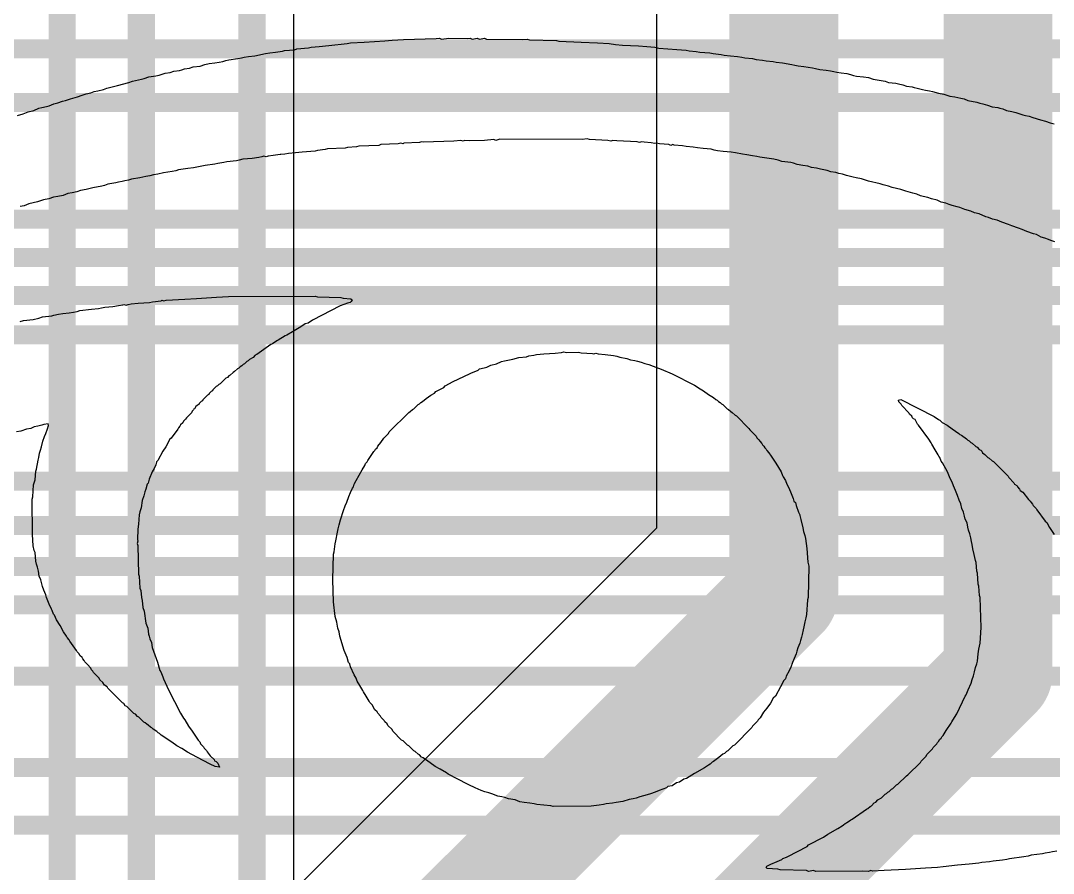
# Model space of a CAD drawing. Header units: inches. Extents: x 0 to 211, y 0 to 201.
# Drawn here: x 0.8613 to 1.2408, y 2.3783 to 2.6917 of the extents above; entities that cross this region are included whole.
import ezdxf

# ---------------------------------------------------------------- set-up
doc = ezdxf.new("R2010")
doc.units = ezdxf.units.IN
doc.header["$MEASUREMENT"] = 0
for name, color, linetype in [('Bottom Layer', 5, 'Continuous'), ('Layer 2', 76, 'Continuous'), ('Top Layer', 1, 'Continuous'), ('Top Overlay', 2, 'Continuous')]:
    doc.layers.add(name, color=color, linetype=linetype)

msp = doc.modelspace()

# ---------------------------------------------------------------- linework, layer by layer
at = {"layer": 'Bottom Layer'}
msp.add_line((0.96166, 2.36955), (0.96166, 2.93416), dxfattribs=at)
for points in [[(0.94637, 2.354, 0.01, 0.01, 0), (0.94637, 2.93416, 0.01, 0.01, 0)], [(0.8766, 0.6854, 0.01, 0.01, 0), (0.8766, 2.89202, 0.01, 0.01, 0)], [(0.90565, 0.58067, 0.01, 0.01, 0), (0.90565, 2.8715, 0.01, 0.01, 0)]]:
    msp.add_lwpolyline(points, format="xyseb", dxfattribs=at)
at = {"layer": 'Layer 2'}
for p, q in [((1.09499, 3.05502), (1.09499, 2.50521)), ((1.09499, 2.50521), (0.9605, 2.37072))]:
    msp.add_line(p, q, dxfattribs=at)
for points in [[(1.14173, 2.48074, 0.04, 0.04, 0), (1.14173, 3.03473, 0.04, 0.04, 0)], [(1.22047, 2.45177, 0.04, 0.04, 0), (1.22047, 3.03473, 0.04, 0.04, 0)], [(0.77167, 2.11068, 0.04, 0.04, 0), (1.14173, 2.48074, 0.04, 0.04, 0)], [(0.84481, 2.07611, 0.04, 0.04, 0), (1.22047, 2.45177, 0.04, 0.04, 0)]]:
    msp.add_lwpolyline(points, format="xyseb", dxfattribs=at)
for points in [[(1.13173, 2.48074, 0.02, 0.02, 1), (1.15173, 2.48074, 0.02, 0.02, 1)], [(1.13173, 2.48074, 0.02, 0.02, 1), (1.15173, 2.48074, 0.02, 0.02, 1)], [(1.21047, 2.45177, 0.02, 0.02, 1), (1.23047, 2.45177, 0.02, 0.02, 1)], [(1.21047, 2.45177, 0.02, 0.02, 1), (1.23047, 2.45177, 0.02, 0.02, 1)]]:
    msp.add_lwpolyline(points, format="xyseb", close=True, dxfattribs=at)
at = {"layer": 'Top Layer'}
for points in [[(0.47649, 2.68135, 0.007, 0.007, 0), (1.70357, 2.68135, 0.007, 0.007, 0)], [(0.51059, 2.66162, 0.007, 0.007, 0), (1.70104, 2.66162, 0.007, 0.007, 0)], [(0.25031, 2.61875, 0.007, 0.007, 0), (1.67708, 2.61875, 0.007, 0.007, 0)], [(0.25031, 2.60463, 0.007, 0.007, 0), (1.66894, 2.60463, 0.007, 0.007, 0)], [(0.23664, 2.59063, 0.007, 0.007, 0), (1.63839, 2.59063, 0.007, 0.007, 0)], [(0.25031, 2.57619, 0.007, 0.007, 0), (1.63056, 2.57619, 0.007, 0.007, 0)], [(0.22162, 2.52238, 0.007, 0.007, 0), (1.66209, 2.52238, 0.007, 0.007, 0)], [(0.24403, 2.50611, 0.007, 0.007, 0), (1.60043, 2.50611, 0.007, 0.007, 0)], [(0.26622, 2.49103, 0.007, 0.007, 0), (1.52866, 2.49103, 0.007, 0.007, 0)], [(0.37076, 2.47703, 0.007, 0.007, 0), (1.5151, 2.47703, 0.007, 0.007, 0)], [(0.75844, 2.45078, 0.007, 0.007, 0), (1.51379, 2.45078, 0.007, 0.007, 0)], [(0.75844, 2.41715, 0.007, 0.007, 0), (1.51986, 2.41715, 0.007, 0.007, 0)], [(0.78553, 2.396, 0.007, 0.007, 0), (1.489, 2.396, 0.007, 0.007, 0)]]:
    msp.add_lwpolyline(points, format="xyseb", dxfattribs=at)
at = {"layer": 'Top Overlay'}
for p, q in [((0.97457, 2.68257), (0.98126, 2.68322)), ((0.98126, 2.68322), (0.98257, 2.68349)), ((0.98257, 2.68349), (0.98756, 2.68375)), ((0.98756, 2.68375), (0.99517, 2.68427)), ((0.99517, 2.68427), (0.99779, 2.68453)), ((0.99779, 2.68453), (1.00199, 2.6848)), ((1.00199, 2.6848), (1.01405, 2.68506)), ((1.01405, 2.68506), (1.01524, 2.68519)), ((1.01524, 2.68519), (1.01602, 2.68493)), ((1.01602, 2.68493), (1.01865, 2.68519)), ((1.01865, 2.68519), (1.0256, 2.68506)), ((1.0256, 2.68506), (1.02652, 2.68519)), ((1.02652, 2.68519), (1.0273, 2.68493)), ((1.0273, 2.68493), (1.02914, 2.68519)), ((1.02914, 2.68519), (1.02993, 2.68493)), ((1.02993, 2.68493), (1.03176, 2.68519)), ((1.03176, 2.68519), (1.03255, 2.68493)), ((1.03255, 2.68493), (1.0458, 2.6848)), ((1.0458, 2.6848), (1.0475, 2.68493)), ((1.0475, 2.68493), (1.04829, 2.68467)), ((1.04829, 2.68467), (1.05826, 2.6844)), ((1.05826, 2.6844), (1.05905, 2.68414)), ((1.05905, 2.68414), (1.06731, 2.68375)), ((1.06731, 2.68375), (1.07334, 2.68349)), ((1.07334, 2.68349), (1.07754, 2.68322)), ((1.07754, 2.68322), (1.0799, 2.68296)), ((1.0799, 2.68296), (1.08253, 2.6827)), ((0.94742, 2.67876), (0.95135, 2.67955)), ((0.95135, 2.67955), (0.95293, 2.67981)), ((0.95293, 2.67981), (0.95503, 2.68007)), ((0.95503, 2.68007), (0.95752, 2.68047)), ((0.95752, 2.68047), (0.95831, 2.68073)), ((0.95831, 2.68073), (0.96198, 2.68099)), ((0.96198, 2.68099), (0.96277, 2.68126)), ((0.96277, 2.68126), (0.96709, 2.68165)), ((0.96709, 2.68165), (0.96814, 2.68191)), ((0.96814, 2.68191), (0.97103, 2.68217)), ((0.97103, 2.68217), (0.97457, 2.68257)), ((1.08253, 2.6827), (1.0883, 2.68244)), ((1.0883, 2.68244), (1.09145, 2.68217)), ((1.09145, 2.68217), (1.09433, 2.68191)), ((1.09433, 2.68191), (1.09578, 2.68152)), ((1.09578, 2.68152), (1.10247, 2.68112)), ((1.10247, 2.68112), (1.10588, 2.68086)), ((1.10588, 2.68086), (1.10692, 2.6806)), ((1.10692, 2.6806), (1.10955, 2.68034)), ((1.10955, 2.68034), (1.11086, 2.68007)), ((1.11086, 2.68007), (1.11453, 2.67981)), ((1.11453, 2.67981), (1.11584, 2.67955)), ((1.11584, 2.67955), (1.11873, 2.67929)), ((1.11873, 2.67929), (1.11978, 2.67903)), ((1.11978, 2.67903), (1.12214, 2.67876)), ((0.92735, 2.67496), (0.92905, 2.67561)), ((0.92905, 2.67561), (0.93063, 2.67588)), ((0.93063, 2.67588), (0.93273, 2.67614)), ((0.93273, 2.67614), (0.9343, 2.6764)), ((0.9343, 2.6764), (0.93561, 2.67666)), ((0.93561, 2.67666), (0.93679, 2.67706)), ((0.93679, 2.67706), (0.93784, 2.67732)), ((0.93784, 2.67732), (0.94112, 2.67771)), ((0.94112, 2.67771), (0.94243, 2.67798)), ((0.94243, 2.67798), (0.94348, 2.67824)), ((0.94348, 2.67824), (0.94506, 2.6785)), ((0.94506, 2.6785), (0.94742, 2.67876)), ((1.12214, 2.67876), (1.12476, 2.6785)), ((1.12476, 2.6785), (1.12634, 2.67824)), ((1.12634, 2.67824), (1.12739, 2.67798)), ((1.12739, 2.67798), (1.13027, 2.67771)), ((1.13027, 2.67771), (1.13159, 2.67745)), ((1.13159, 2.67745), (1.13395, 2.67719)), ((1.13395, 2.67719), (1.13526, 2.67693)), ((1.13526, 2.67693), (1.13788, 2.67666)), ((1.13788, 2.67666), (1.13893, 2.6764)), ((1.13893, 2.6764), (1.14129, 2.67614)), ((1.14129, 2.67614), (1.1447, 2.67561)), ((1.1447, 2.67561), (1.14575, 2.67535)), ((1.14575, 2.67535), (1.14706, 2.67509)), ((0.90846, 2.67102), (0.91095, 2.67142)), ((0.91095, 2.67142), (0.91226, 2.67168)), ((0.91226, 2.67168), (0.91449, 2.67234)), ((0.91449, 2.67234), (0.91633, 2.6726)), ((0.91633, 2.6726), (0.91764, 2.67312)), ((0.91764, 2.67312), (0.91974, 2.67338)), ((0.91974, 2.67338), (0.92053, 2.67365)), ((0.92053, 2.67365), (0.92158, 2.67391)), ((0.92158, 2.67391), (0.92341, 2.67417)), ((0.92341, 2.67417), (0.92473, 2.6747)), ((0.92473, 2.6747), (0.92735, 2.67496)), ((1.14706, 2.67509), (1.14916, 2.67483)), ((1.14916, 2.67483), (1.15231, 2.6743)), ((1.15231, 2.6743), (1.15336, 2.67404)), ((1.15336, 2.67404), (1.15493, 2.67378)), ((1.15493, 2.67378), (1.1573, 2.67352)), ((1.1573, 2.67352), (1.15887, 2.67325)), ((1.15887, 2.67325), (1.16018, 2.67299)), ((1.16018, 2.67299), (1.16123, 2.67273)), ((1.16123, 2.67273), (1.1628, 2.67247)), ((1.1628, 2.67247), (1.1649, 2.6722)), ((1.1649, 2.6722), (1.16622, 2.67194)), ((1.16622, 2.67194), (1.1674, 2.67155)), ((1.1674, 2.67155), (1.16844, 2.67129)), ((0.89403, 2.66709), (0.89692, 2.66788)), ((0.89692, 2.66788), (0.90111, 2.66893)), ((0.90111, 2.66893), (0.90243, 2.66945)), ((0.90243, 2.66945), (0.90348, 2.66971)), ((0.90348, 2.66971), (0.90571, 2.67011)), ((0.90571, 2.67011), (0.90676, 2.67037)), ((0.90676, 2.67037), (0.90846, 2.67102)), ((1.16844, 2.67129), (1.17107, 2.67102)), ((1.17107, 2.67102), (1.1729, 2.67076)), ((1.1729, 2.67076), (1.17461, 2.67011)), ((1.17461, 2.67011), (1.17894, 2.66945)), ((1.17894, 2.66945), (1.18025, 2.66893)), ((1.18025, 2.66893), (1.18287, 2.66866)), ((1.18287, 2.66866), (1.18392, 2.6684)), ((1.18392, 2.6684), (1.1855, 2.66814)), ((1.1855, 2.66814), (1.18681, 2.66761)), ((1.18681, 2.66761), (1.18891, 2.66735)), ((0.88223, 2.66368), (0.88393, 2.66433)), ((0.88393, 2.66433), (0.88537, 2.66473)), ((0.88537, 2.66473), (0.88708, 2.66512)), ((0.88708, 2.66512), (0.88839, 2.66565)), ((0.88839, 2.66565), (0.8897, 2.66591)), ((0.8897, 2.66591), (0.8918, 2.66643)), ((0.8918, 2.66643), (0.89298, 2.66683)), ((0.89298, 2.66683), (0.89403, 2.66709)), ((1.18891, 2.66735), (1.18969, 2.66709)), ((1.18969, 2.66709), (1.19074, 2.66683)), ((1.19074, 2.66683), (1.19271, 2.66643)), ((1.19271, 2.66643), (1.19376, 2.66617)), ((1.19376, 2.66617), (1.19534, 2.66591)), ((1.19534, 2.66591), (1.19638, 2.66565)), ((1.19638, 2.66565), (1.19861, 2.66499)), ((1.19861, 2.66499), (1.20058, 2.6646)), ((1.20058, 2.6646), (1.20163, 2.66433)), ((1.20163, 2.66433), (1.20281, 2.66394)), ((1.20281, 2.66394), (1.20465, 2.66368)), ((0.86911, 2.65974), (0.87081, 2.66014)), ((0.87081, 2.66014), (0.87186, 2.6604)), ((0.87186, 2.6604), (0.87357, 2.66105)), ((0.87357, 2.66105), (0.87501, 2.66145)), ((0.87501, 2.66145), (0.87672, 2.6621)), ((0.87672, 2.6621), (0.87777, 2.66237)), ((0.87777, 2.66237), (0.8796, 2.66289)), ((0.8796, 2.66289), (0.88223, 2.66368)), ((1.20465, 2.66368), (1.20675, 2.66315)), ((1.20675, 2.66315), (1.20806, 2.66289)), ((1.20806, 2.66289), (1.20937, 2.66237)), ((1.20937, 2.66237), (1.21265, 2.66171)), ((1.21265, 2.66171), (1.21383, 2.66132)), ((1.21383, 2.66132), (1.21488, 2.66105)), ((1.21488, 2.66105), (1.21659, 2.66066)), ((1.21659, 2.66066), (1.21829, 2.66001)), ((1.21829, 2.66001), (1.22039, 2.65974)), ((0.86019, 2.65686), (0.86229, 2.65738)), ((0.86229, 2.65738), (0.86412, 2.65817)), ((0.86412, 2.65817), (0.86622, 2.65869)), ((0.86622, 2.65869), (0.86806, 2.65948)), ((0.86806, 2.65948), (0.86911, 2.65974)), ((1.22039, 2.65974), (1.22118, 2.65948)), ((1.22118, 2.65948), (1.22223, 2.65922)), ((1.22223, 2.65922), (1.22354, 2.65869)), ((1.22354, 2.65869), (1.22551, 2.6583)), ((1.22551, 2.6583), (1.22695, 2.65791)), ((1.22695, 2.65791), (1.22957, 2.65712)), ((1.22957, 2.65712), (1.23062, 2.65686)), ((1.23062, 2.65686), (1.23193, 2.65659)), ((1.23193, 2.65659), (1.23324, 2.65607)), ((1.23324, 2.65607), (1.23613, 2.65528)), ((1.23613, 2.65528), (1.23797, 2.65476)), ((1.23797, 2.65476), (1.23967, 2.6541)), ((1.23967, 2.6541), (1.24111, 2.65371)), ((0.98139, 2.64505), (0.98061, 2.64479)), ((0.9848, 2.64531), (0.98139, 2.64505)), ((0.98559, 2.64558), (0.9848, 2.64531)), ((0.99294, 2.64584), (0.98559, 2.64558)), ((0.99372, 2.6461), (0.99294, 2.64584)), ((1.00002, 2.64636), (0.99372, 2.6461)), ((1.00107, 2.64663), (1.00002, 2.64636)), ((1.00186, 2.64636), (1.00107, 2.64663)), ((1.00212, 2.64663), (1.00186, 2.64636)), ((1.00789, 2.64689), (1.00212, 2.64663)), ((1.00868, 2.64715), (1.00789, 2.64689)), ((1.00933, 2.64702), (1.00868, 2.64715)), ((1.02048, 2.64741), (1.00933, 2.64702)), ((1.02311, 2.64768), (1.02048, 2.64741)), ((1.02389, 2.64741), (1.02311, 2.64768)), ((1.02442, 2.64768), (1.02389, 2.64741)), ((1.02638, 2.64754), (1.02442, 2.64768)), ((1.03176, 2.64768), (1.02638, 2.64754)), ((1.03517, 2.64794), (1.03176, 2.64768)), ((1.03596, 2.64768), (1.03517, 2.64794)), ((1.0374, 2.64807), (1.03596, 2.64768)), ((1.0677, 2.64794), (1.0374, 2.64807)), ((1.06954, 2.6482), (1.0677, 2.64794)), ((1.07033, 2.64794), (1.06954, 2.6482)), ((1.07715, 2.64768), (1.07033, 2.64794)), ((1.0782, 2.64741), (1.07715, 2.64768)), ((1.07899, 2.64768), (1.0782, 2.64741)), ((1.08043, 2.64754), (1.07899, 2.64768)), ((1.0879, 2.64715), (1.08043, 2.64754)), ((1.08869, 2.64689), (1.0879, 2.64715)), ((1.08948, 2.64715), (1.08869, 2.64689)), ((1.0904, 2.64702), (1.08948, 2.64715)), ((1.09302, 2.64676), (1.0904, 2.64702)), ((1.09433, 2.64649), (1.09302, 2.64676)), ((1.09499, 2.64663), (1.09433, 2.64649)), ((1.09604, 2.64636), (1.09499, 2.64663)), ((1.09945, 2.6461), (1.09604, 2.64636)), ((1.10024, 2.64584), (1.09945, 2.6461)), ((1.10102, 2.6461), (1.10024, 2.64584)), ((1.10142, 2.64597), (1.10102, 2.6461)), ((1.10456, 2.64571), (1.10142, 2.64597)), ((1.10588, 2.64545), (1.10456, 2.64571)), ((1.1085, 2.64518), (1.10588, 2.64545)), ((1.11007, 2.64492), (1.1085, 2.64518)), ((1.11217, 2.64466), (1.11007, 2.64492)), ((0.94886, 2.64138), (0.94637, 2.64099)), ((0.94991, 2.64164), (0.94886, 2.64138)), ((0.9507, 2.6419), (0.94991, 2.64164)), ((0.95149, 2.64164), (0.9507, 2.6419)), ((0.95227, 2.6419), (0.95149, 2.64164)), ((0.95411, 2.64217), (0.95227, 2.6419)), ((0.95673, 2.64243), (0.95411, 2.64217)), ((0.95699, 2.64243), (0.95673, 2.64243)), ((0.95844, 2.64256), (0.95699, 2.64243)), ((0.95975, 2.64282), (0.95844, 2.64256)), ((0.96237, 2.64308), (0.95975, 2.64282)), ((0.96473, 2.64335), (0.96237, 2.64308)), ((0.96959, 2.64374), (0.96473, 2.64335)), ((0.97037, 2.644), (0.96959, 2.64374)), ((0.97326, 2.64426), (0.97037, 2.644)), ((0.97405, 2.64453), (0.97326, 2.64426)), ((0.98061, 2.64479), (0.97405, 2.64453)), ((1.11506, 2.6444), (1.11217, 2.64466)), ((1.11611, 2.64413), (1.11506, 2.6444)), ((1.11742, 2.64387), (1.11611, 2.64413)), ((1.11952, 2.64361), (1.11742, 2.64387)), ((1.1224, 2.64335), (1.11952, 2.64361)), ((1.12398, 2.64308), (1.1224, 2.64335)), ((1.1266, 2.64256), (1.12398, 2.64308)), ((1.12817, 2.6423), (1.1266, 2.64256)), ((1.13027, 2.64203), (1.12817, 2.6423)), ((1.13185, 2.64177), (1.13027, 2.64203)), ((1.1329, 2.64151), (1.13185, 2.64177)), ((1.13814, 2.64072), (1.1329, 2.64151)), ((0.92276, 2.63731), (0.91935, 2.63679)), ((0.92486, 2.63757), (0.92276, 2.63731)), ((0.92919, 2.63849), (0.92486, 2.63757)), ((0.93273, 2.63889), (0.92919, 2.63849)), ((0.93378, 2.63915), (0.93273, 2.63889)), ((0.93601, 2.63954), (0.93378, 2.63915)), ((0.93706, 2.6398), (0.93601, 2.63954)), ((0.9406, 2.6402), (0.93706, 2.6398)), ((0.94165, 2.64046), (0.9406, 2.6402)), ((0.94296, 2.64072), (0.94165, 2.64046)), ((0.94637, 2.64099), (0.94296, 2.64072)), ((1.13972, 2.64046), (1.13814, 2.64072)), ((1.14103, 2.63994), (1.13972, 2.64046)), ((1.14431, 2.63954), (1.14103, 2.63994)), ((1.14536, 2.63928), (1.14431, 2.63954)), ((1.14667, 2.63876), (1.14536, 2.63928)), ((1.14877, 2.63849), (1.14667, 2.63876)), ((1.15061, 2.63823), (1.14877, 2.63849)), ((1.15192, 2.63771), (1.15061, 2.63823)), ((1.15375, 2.63744), (1.15192, 2.63771)), ((1.1552, 2.63705), (1.15375, 2.63744)), ((0.90518, 2.6339), (0.90203, 2.63338)), ((0.90728, 2.63443), (0.90518, 2.6339)), ((0.90885, 2.63469), (0.90728, 2.63443)), ((0.91017, 2.63495), (0.90885, 2.63469)), ((0.91174, 2.63521), (0.91017, 2.63495)), ((0.91384, 2.63574), (0.91174, 2.63521)), ((0.91699, 2.63626), (0.91384, 2.63574)), ((0.9183, 2.63653), (0.91699, 2.63626)), ((0.91935, 2.63679), (0.9183, 2.63653)), ((1.15769, 2.63666), (1.1552, 2.63705)), ((1.159, 2.63613), (1.15769, 2.63666)), ((1.16084, 2.63587), (1.159, 2.63613)), ((1.16202, 2.63548), (1.16084, 2.63587)), ((1.16333, 2.63521), (1.16202, 2.63548)), ((1.16477, 2.63482), (1.16333, 2.63521)), ((1.16582, 2.63456), (1.16477, 2.63482)), ((1.16726, 2.63416), (1.16582, 2.63456)), ((1.16831, 2.6339), (1.16726, 2.63416)), ((1.17028, 2.63351), (1.16831, 2.6339)), ((1.1729, 2.63272), (1.17028, 2.63351)), ((0.88642, 2.62984), (0.88537, 2.62957)), ((0.88787, 2.63023), (0.88642, 2.62984)), ((0.89115, 2.63088), (0.88787, 2.63023)), ((0.89219, 2.63115), (0.89115, 2.63088)), ((0.89338, 2.63154), (0.89219, 2.63115)), ((0.89626, 2.63207), (0.89338, 2.63154)), ((0.89731, 2.63233), (0.89626, 2.63207)), ((0.89862, 2.63259), (0.89731, 2.63233)), ((0.89967, 2.63285), (0.89862, 2.63259)), ((0.90098, 2.63311), (0.89967, 2.63285)), ((0.90203, 2.63338), (0.90098, 2.63311)), ((1.1771, 2.63167), (1.1729, 2.63272)), ((1.17828, 2.63128), (1.1771, 2.63167)), ((1.18025, 2.63088), (1.17828, 2.63128)), ((1.18156, 2.63036), (1.18025, 2.63088)), ((1.18471, 2.62957), (1.18156, 2.63036)), ((0.87173, 2.62616), (0.86976, 2.62577)), ((0.87344, 2.62682), (0.87173, 2.62616)), ((0.87501, 2.62708), (0.87344, 2.62682)), ((0.87698, 2.62747), (0.87501, 2.62708)), ((0.87868, 2.62813), (0.87698, 2.62747)), ((0.88026, 2.62839), (0.87868, 2.62813)), ((0.88196, 2.62879), (0.88026, 2.62839)), ((0.88328, 2.62931), (0.88196, 2.62879)), ((0.88537, 2.62957), (0.88328, 2.62931)), ((1.18655, 2.62905), (1.18471, 2.62957)), ((1.18917, 2.62826), (1.18655, 2.62905)), ((1.19061, 2.62787), (1.18917, 2.62826)), ((1.19192, 2.62734), (1.19061, 2.62787)), ((1.19297, 2.62708), (1.19192, 2.62734)), ((1.19468, 2.62669), (1.19297, 2.62708)), ((1.19599, 2.62616), (1.19468, 2.62669)), ((1.19809, 2.62564), (1.19599, 2.62616)), ((0.86268, 2.62367), (0.86111, 2.62341)), ((0.86439, 2.62433), (0.86268, 2.62367)), ((0.86753, 2.62511), (0.86439, 2.62433)), ((0.86976, 2.62577), (0.86753, 2.62511)), ((1.19953, 2.62498), (1.19809, 2.62564)), ((1.20124, 2.62459), (1.19953, 2.62498)), ((1.20255, 2.62406), (1.20124, 2.62459)), ((1.2036, 2.6238), (1.20255, 2.62406)), ((1.20544, 2.62328), (1.2036, 2.6238)), ((1.20649, 2.62301), (1.20544, 2.62328)), ((1.20832, 2.62223), (1.20649, 2.62301)), ((1.21042, 2.6217), (1.20832, 2.62223)), ((1.21186, 2.62105), (1.21042, 2.6217)), ((1.21357, 2.62065), (1.21186, 2.62105)), ((1.21593, 2.6196), (1.21357, 2.62065)), ((1.21698, 2.61934), (1.21593, 2.6196)), ((1.21842, 2.61869), (1.21698, 2.61934)), ((1.22013, 2.61829), (1.21842, 2.61869)), ((1.22183, 2.61764), (1.22013, 2.61829)), ((1.22432, 2.61672), (1.22183, 2.61764)), ((1.22551, 2.61632), (1.22432, 2.61672)), ((1.228, 2.61541), (1.22551, 2.61632)), ((1.22931, 2.61488), (1.228, 2.61541)), ((1.23101, 2.61423), (1.22931, 2.61488)), ((1.23351, 2.61331), (1.23101, 2.61423)), ((1.23456, 2.61305), (1.23351, 2.61331)), ((1.23626, 2.61213), (1.23456, 2.61305)), ((1.2377, 2.61173), (1.23626, 2.61213)), ((1.23902, 2.61121), (1.2377, 2.61173)), ((1.23993, 2.61082), (1.23902, 2.61121)), ((1.24138, 2.61042), (1.23993, 2.61082)), ((0.90453, 2.58786), (0.90872, 2.58812)), ((0.90872, 2.58812), (0.90977, 2.58838)), ((0.90977, 2.58838), (0.91292, 2.58865)), ((0.91292, 2.58865), (0.91318, 2.58891)), ((0.91318, 2.58891), (0.91397, 2.58865)), ((0.91397, 2.58865), (0.91476, 2.58891)), ((0.91476, 2.58891), (0.92171, 2.5893)), ((0.92171, 2.5893), (0.92591, 2.58957)), ((0.92591, 2.58957), (0.93325, 2.59009)), ((0.93325, 2.59009), (0.93771, 2.59035)), ((0.93771, 2.59035), (0.96959, 2.59048)), ((0.96959, 2.59048), (0.97037, 2.59022)), ((0.97037, 2.59022), (0.97903, 2.58996)), ((0.97903, 2.58996), (0.97982, 2.5897)), ((0.97982, 2.5897), (0.9827, 2.58943)), ((0.98244, 2.58812), (0.98139, 2.58786)), ((0.98284, 2.58852), (0.98244, 2.58812)), ((0.9827, 2.58943), (0.9831, 2.58904)), ((0.9831, 2.58904), (0.98284, 2.58852)), ((0.87685, 2.58406), (0.87921, 2.58432)), ((0.87921, 2.58432), (0.88078, 2.58458)), ((0.88078, 2.58458), (0.88209, 2.58484)), ((0.88209, 2.58484), (0.88314, 2.58511)), ((0.88314, 2.58511), (0.88734, 2.58563)), ((0.88734, 2.58563), (0.88997, 2.58589)), ((0.88997, 2.58589), (0.89101, 2.58615)), ((0.89101, 2.58615), (0.89233, 2.58642)), ((0.89233, 2.58642), (0.89521, 2.58668)), ((0.89521, 2.58668), (0.89731, 2.58694)), ((0.89731, 2.58694), (0.89888, 2.5872)), ((0.89888, 2.5872), (0.89928, 2.58734)), ((0.89928, 2.58734), (0.90007, 2.58707)), ((0.90007, 2.58707), (0.90085, 2.58734)), ((0.90085, 2.58734), (0.9019, 2.5876)), ((0.9019, 2.5876), (0.90453, 2.58786)), ((0.97877, 2.58681), (0.96854, 2.58156)), ((0.98139, 2.58786), (0.97877, 2.58681)), ((0.86111, 2.58117), (0.86242, 2.58143)), ((0.86242, 2.58143), (0.86596, 2.58183)), ((0.86596, 2.58183), (0.86806, 2.58235)), ((0.86806, 2.58235), (0.86937, 2.58288)), ((0.86937, 2.58288), (0.87278, 2.58314)), ((0.87278, 2.58314), (0.87357, 2.5834)), ((0.87357, 2.5834), (0.87527, 2.58379)), ((0.87527, 2.58379), (0.87685, 2.58406)), ((0.96696, 2.58051), (0.96591, 2.58025)), ((0.96854, 2.58156), (0.96696, 2.58051)), ((0.96119, 2.57737), (0.95909, 2.57605)), ((0.96303, 2.57842), (0.96119, 2.57737)), ((0.96434, 2.5792), (0.96303, 2.57842)), ((0.96591, 2.58025), (0.96434, 2.5792)), ((0.95385, 2.57291), (0.95332, 2.57264)), ((0.95542, 2.57396), (0.95385, 2.57291)), ((0.95594, 2.57422), (0.95542, 2.57396)), ((0.95857, 2.57579), (0.95594, 2.57422)), ((0.95909, 2.57605), (0.95857, 2.57579)), ((0.94807, 2.56897), (0.94755, 2.56871)), ((0.95332, 2.57264), (0.94807, 2.56897)), ((1.04986, 2.56871), (1.05091, 2.56897)), ((1.05091, 2.56897), (1.05354, 2.56923)), ((1.05354, 2.56923), (1.05774, 2.5695)), ((1.05774, 2.5695), (1.0601, 2.56976)), ((1.0601, 2.56976), (1.06088, 2.57002)), ((1.06088, 2.57002), (1.06193, 2.56976)), ((1.06193, 2.56976), (1.06626, 2.56989)), ((1.06626, 2.56989), (1.06731, 2.56963)), ((1.06731, 2.56963), (1.07151, 2.56936)), ((1.07151, 2.56936), (1.0719, 2.56923)), ((1.0719, 2.56923), (1.07269, 2.5695)), ((1.07269, 2.5695), (1.07348, 2.56923)), ((1.07348, 2.56923), (1.0761, 2.56897)), ((1.0761, 2.56897), (1.07912, 2.56858)), ((0.94309, 2.5653), (0.94257, 2.56477)), ((0.94361, 2.56556), (0.94309, 2.5653)), ((0.9444, 2.56635), (0.94361, 2.56556)), ((0.94493, 2.56661), (0.9444, 2.56635)), ((0.94545, 2.56713), (0.94493, 2.56661)), ((0.94676, 2.56792), (0.94545, 2.56713)), ((0.94755, 2.56871), (0.94676, 2.56792)), ((1.03412, 2.56504), (1.03622, 2.56556)), ((1.03622, 2.56556), (1.03806, 2.56635)), ((1.03806, 2.56635), (1.03911, 2.56661)), ((1.03911, 2.56661), (1.04213, 2.56727)), ((1.04213, 2.56727), (1.04436, 2.56792)), ((1.04436, 2.56792), (1.04724, 2.56818)), ((1.04724, 2.56818), (1.04803, 2.56845)), ((1.04803, 2.56845), (1.04986, 2.56871)), ((1.07912, 2.56858), (1.08043, 2.56832)), ((1.08043, 2.56832), (1.08148, 2.56805)), ((1.08148, 2.56805), (1.0841, 2.56753)), ((1.0841, 2.56753), (1.08541, 2.567)), ((1.08541, 2.567), (1.08699, 2.56674)), ((1.08699, 2.56674), (1.08804, 2.56648)), ((1.08804, 2.56648), (1.08935, 2.56622)), ((1.08935, 2.56622), (1.09066, 2.56569)), ((1.09066, 2.56569), (1.0921, 2.5653)), ((1.0921, 2.5653), (1.09381, 2.56464)), ((0.93837, 2.56136), (0.93784, 2.5611)), ((0.93942, 2.56241), (0.93837, 2.56136)), ((0.93994, 2.56268), (0.93942, 2.56241)), ((0.94099, 2.56372), (0.93994, 2.56268)), ((0.94152, 2.56399), (0.94099, 2.56372)), ((0.94204, 2.56451), (0.94152, 2.56399)), ((0.94257, 2.56477), (0.94204, 2.56451)), ((1.02022, 2.559), (1.02625, 2.56189)), ((1.02625, 2.56189), (1.02678, 2.56215)), ((1.02678, 2.56215), (1.0294, 2.5632)), ((1.0294, 2.5632), (1.02993, 2.56372)), ((1.02993, 2.56372), (1.03163, 2.56412)), ((1.03163, 2.56412), (1.03268, 2.56438)), ((1.03268, 2.56438), (1.03412, 2.56504)), ((1.09381, 2.56464), (1.09669, 2.56359)), ((1.09669, 2.56359), (1.10076, 2.56189)), ((1.10076, 2.56189), (1.10889, 2.55769)), ((0.93417, 2.55795), (0.93365, 2.55743)), ((0.93469, 2.55822), (0.93417, 2.55795)), ((0.93679, 2.56031), (0.93469, 2.55822)), ((0.93732, 2.56058), (0.93679, 2.56031)), ((0.93784, 2.5611), (0.93732, 2.56058)), ((1.01733, 2.55743), (1.02022, 2.559)), ((1.10889, 2.55769), (1.11099, 2.55638)), ((0.92997, 2.55402), (0.92827, 2.55231)), ((0.9305, 2.55428), (0.92997, 2.55402)), ((0.93063, 2.55467), (0.9305, 2.55428)), ((0.93128, 2.55533), (0.93063, 2.55467)), ((0.93181, 2.55559), (0.93128, 2.55533)), ((0.93194, 2.55599), (0.93181, 2.55559)), ((0.93312, 2.55717), (0.93194, 2.55599)), ((0.93365, 2.55743), (0.93312, 2.55717)), ((1.01038, 2.55284), (1.01209, 2.55402)), ((1.01209, 2.55402), (1.0134, 2.5548)), ((1.0134, 2.5548), (1.01392, 2.55533)), ((1.01392, 2.55533), (1.01681, 2.5569)), ((1.01681, 2.5569), (1.01733, 2.55743)), ((1.11099, 2.55638), (1.1123, 2.55559)), ((1.1123, 2.55559), (1.11414, 2.55428)), ((1.11414, 2.55428), (1.11598, 2.55323)), ((0.9263, 2.55034), (0.92564, 2.54969)), ((0.92682, 2.55061), (0.9263, 2.55034)), ((0.92696, 2.551), (0.92682, 2.55061)), ((0.92761, 2.55166), (0.92696, 2.551)), ((0.92814, 2.55192), (0.92761, 2.55166)), ((0.92827, 2.55231), (0.92814, 2.55192)), ((1.00579, 2.54903), (1.00736, 2.55061)), ((1.00736, 2.55061), (1.00789, 2.55087)), ((1.00789, 2.55087), (1.00841, 2.55139)), ((1.00841, 2.55139), (1.00894, 2.55166)), ((1.00894, 2.55166), (1.01038, 2.55284)), ((1.11598, 2.55323), (1.11676, 2.55244)), ((1.11676, 2.55244), (1.11729, 2.55218)), ((1.11729, 2.55218), (1.11781, 2.55166)), ((1.11781, 2.55166), (1.11834, 2.55139)), ((1.11834, 2.55139), (1.11886, 2.55087)), ((1.11886, 2.55087), (1.11939, 2.55061)), ((1.11939, 2.55061), (1.12096, 2.54903)), ((1.18392, 2.55218), (1.18471, 2.55244)), ((1.18405, 2.55153), (1.18392, 2.55218)), ((1.18484, 2.55074), (1.18405, 2.55153)), ((1.18471, 2.55244), (1.19704, 2.54615)), ((1.1851, 2.55021), (1.18484, 2.55074)), ((1.18773, 2.54759), (1.1851, 2.55021)), ((0.92407, 2.54759), (0.92223, 2.54575)), ((0.92433, 2.54811), (0.92407, 2.54759)), ((0.92486, 2.54864), (0.92433, 2.54811)), ((0.92512, 2.54916), (0.92486, 2.54864)), ((0.92551, 2.5493), (0.92512, 2.54916)), ((0.92564, 2.54969), (0.92551, 2.5493)), ((0.99674, 2.54051), (1.00395, 2.54772)), ((1.00395, 2.54772), (1.00448, 2.54798)), ((1.00448, 2.54798), (1.00527, 2.54877)), ((1.00527, 2.54877), (1.00579, 2.54903)), ((1.12096, 2.54903), (1.12149, 2.54877)), ((1.12149, 2.54877), (1.12227, 2.54798)), ((1.12227, 2.54798), (1.1228, 2.54772)), ((1.1228, 2.54772), (1.12385, 2.54667)), ((1.12385, 2.54667), (1.12437, 2.54641)), ((1.12437, 2.54641), (1.12896, 2.54182)), ((1.18799, 2.54707), (1.18773, 2.54759)), ((1.18878, 2.54628), (1.18799, 2.54707)), ((1.18904, 2.54575), (1.18878, 2.54628)), ((1.19704, 2.54615), (1.19861, 2.5451)), ((0.86635, 2.54234), (0.86504, 2.54182)), ((0.86767, 2.54261), (0.86635, 2.54234)), ((0.86911, 2.543), (0.86767, 2.54261)), ((0.8699, 2.54326), (0.86911, 2.543)), ((0.87147, 2.54352), (0.8699, 2.54326)), ((0.87121, 2.54169), (0.8716, 2.54287)), ((0.8716, 2.54287), (0.87147, 2.54352)), ((0.91987, 2.54261), (0.91935, 2.54208)), ((0.92013, 2.54313), (0.91987, 2.54261)), ((0.92092, 2.54392), (0.92013, 2.54313)), ((0.92118, 2.54444), (0.92092, 2.54392)), ((0.92197, 2.54523), (0.92118, 2.54444)), ((0.92223, 2.54575), (0.92197, 2.54523)), ((1.18943, 2.54536), (1.18904, 2.54575)), ((1.18996, 2.5451), (1.18943, 2.54536)), ((1.19088, 2.54339), (1.18996, 2.5451)), ((1.19127, 2.543), (1.19088, 2.54339)), ((1.19507, 2.53788), (1.19127, 2.543)), ((1.19861, 2.5451), (1.19914, 2.54484)), ((1.19914, 2.54484), (1.19993, 2.54405)), ((1.19993, 2.54405), (1.20176, 2.543)), ((1.20176, 2.543), (1.2036, 2.54169)), ((0.86137, 2.54077), (0.8598, 2.54051)), ((0.86347, 2.54156), (0.86137, 2.54077)), ((0.86504, 2.54182), (0.86347, 2.54156)), ((0.8695, 2.5371), (0.87016, 2.5388)), ((0.87016, 2.5388), (0.87055, 2.53998)), ((0.87055, 2.53998), (0.87121, 2.54169)), ((0.91909, 2.54156), (0.91659, 2.53828)), ((0.91935, 2.54208), (0.91909, 2.54156)), ((0.99477, 2.53828), (0.99648, 2.53998)), ((0.99648, 2.53998), (0.99674, 2.54051)), ((1.12896, 2.54182), (1.12922, 2.54129)), ((1.12922, 2.54129), (1.13159, 2.53893)), ((1.13159, 2.53893), (1.13185, 2.53841)), ((1.2036, 2.54169), (1.20609, 2.53998)), ((1.20609, 2.53998), (1.20649, 2.53959)), ((1.20649, 2.53959), (1.20701, 2.53933)), ((1.20701, 2.53933), (1.20885, 2.53801)), ((0.86858, 2.53382), (0.86898, 2.535)), ((0.86898, 2.535), (0.8695, 2.5371)), ((0.91463, 2.535), (0.91358, 2.53342)), ((0.9162, 2.53788), (0.91463, 2.535)), ((0.91659, 2.53828), (0.9162, 2.53788)), ((0.99228, 2.53474), (0.99254, 2.53526)), ((0.99254, 2.53526), (0.99372, 2.5367)), ((0.99372, 2.5367), (0.99477, 2.53828)), ((1.13185, 2.53841), (1.13263, 2.53762)), ((1.13263, 2.53762), (1.1329, 2.5371)), ((1.1329, 2.5371), (1.13368, 2.53631)), ((1.13368, 2.53631), (1.13395, 2.53578)), ((1.13395, 2.53578), (1.13447, 2.53526)), ((1.13447, 2.53526), (1.13473, 2.53474)), ((1.19586, 2.53657), (1.19507, 2.53788)), ((1.19612, 2.53605), (1.19586, 2.53657)), ((1.19743, 2.53395), (1.19612, 2.53605)), ((1.20885, 2.53801), (1.20937, 2.53749)), ((1.20937, 2.53749), (1.2099, 2.53723)), ((1.2099, 2.53723), (1.21042, 2.5367)), ((1.21042, 2.5367), (1.21094, 2.53644)), ((1.21094, 2.53644), (1.21226, 2.53513)), ((1.21226, 2.53513), (1.21278, 2.53487)), ((1.21278, 2.53487), (1.21357, 2.53408)), ((0.8678, 2.53014), (0.86806, 2.53119)), ((0.86806, 2.53119), (0.86832, 2.53277)), ((0.86832, 2.53277), (0.86858, 2.53382)), ((0.91358, 2.53342), (0.91174, 2.53001)), ((0.98887, 2.53001), (0.9911, 2.53329)), ((0.9911, 2.53329), (0.99149, 2.53369)), ((0.99149, 2.53369), (0.99176, 2.53421)), ((0.99176, 2.53421), (0.99228, 2.53474)), ((1.13473, 2.53474), (1.13526, 2.53421)), ((1.13526, 2.53421), (1.13552, 2.53369)), ((1.13552, 2.53369), (1.13631, 2.5329)), ((1.13631, 2.5329), (1.13709, 2.53159)), ((1.13709, 2.53159), (1.1388, 2.52909)), ((1.19848, 2.53211), (1.19743, 2.53395)), ((1.19875, 2.53159), (1.19848, 2.53211)), ((1.19914, 2.53119), (1.19875, 2.53159)), ((1.19953, 2.52975), (1.19914, 2.53119)), ((1.21357, 2.53408), (1.21409, 2.53382)), ((1.21409, 2.53382), (1.21449, 2.53342)), ((1.21449, 2.53342), (1.21475, 2.5329)), ((1.21475, 2.5329), (1.21567, 2.53224)), ((1.21567, 2.53224), (1.21672, 2.53119)), ((1.21672, 2.53119), (1.21724, 2.53093)), ((0.86714, 2.52686), (0.8678, 2.53014)), ((0.91095, 2.52844), (0.91043, 2.52713)), ((0.91121, 2.52949), (0.91095, 2.52844)), ((0.91174, 2.53001), (0.91121, 2.52949)), ((0.98677, 2.5266), (0.98782, 2.52818)), ((0.98782, 2.52818), (0.98808, 2.52896)), ((0.98808, 2.52896), (0.98861, 2.52949)), ((0.98861, 2.52949), (0.98887, 2.53001)), ((1.1388, 2.52909), (1.14077, 2.52582)), ((1.20006, 2.52923), (1.19953, 2.52975)), ((1.20189, 2.52582), (1.20006, 2.52923)), ((1.21724, 2.53093), (1.21829, 2.52988)), ((1.21829, 2.52988), (1.21882, 2.52962)), ((1.21882, 2.52962), (1.22419, 2.52424)), ((0.86662, 2.52293), (0.86688, 2.52608)), ((0.86688, 2.52608), (0.86714, 2.52686)), ((0.90964, 2.52582), (0.90859, 2.52319)), ((0.91043, 2.52713), (0.90964, 2.52582)), ((0.98467, 2.52267), (0.98677, 2.5266)), ((1.14077, 2.52582), (1.14129, 2.5245)), ((1.14129, 2.5245), (1.14155, 2.52398)), ((1.14155, 2.52398), (1.14234, 2.52267)), ((1.20268, 2.52398), (1.20189, 2.52582)), ((1.20294, 2.52345), (1.20268, 2.52398)), ((1.2036, 2.52201), (1.20294, 2.52345)), ((1.22419, 2.52424), (1.22446, 2.52372)), ((1.22446, 2.52372), (1.22629, 2.52188)), ((0.86583, 2.51663), (0.86609, 2.52109)), ((0.86609, 2.52109), (0.86635, 2.52188)), ((0.86635, 2.52188), (0.86662, 2.52293)), ((0.9078, 2.52136), (0.90728, 2.51952)), ((0.9082, 2.52175), (0.9078, 2.52136)), ((0.90859, 2.52319), (0.9082, 2.52175)), ((0.98257, 2.51821), (0.98323, 2.51991)), ((0.98323, 2.51991), (0.98362, 2.52031)), ((0.98362, 2.52031), (0.98388, 2.52136)), ((0.98388, 2.52136), (0.98467, 2.52267)), ((1.14234, 2.52267), (1.14287, 2.52136)), ((1.14287, 2.52136), (1.14365, 2.52004)), ((1.14365, 2.52004), (1.14444, 2.51795)), ((1.20412, 2.5207), (1.2036, 2.52201)), ((1.20478, 2.51899), (1.20412, 2.5207)), ((1.22629, 2.52188), (1.22655, 2.52136)), ((1.22655, 2.52136), (1.22734, 2.52083)), ((1.22734, 2.52083), (1.2276, 2.52031)), ((1.2276, 2.52031), (1.22839, 2.51952)), ((0.86557, 2.51585), (0.86583, 2.51663)), ((0.8657, 2.50286), (0.86557, 2.51585)), ((0.90662, 2.51703), (0.90597, 2.51532)), ((0.90702, 2.51847), (0.90662, 2.51703)), ((0.90728, 2.51952), (0.90702, 2.51847)), ((0.98113, 2.51467), (0.98192, 2.51676)), ((0.98192, 2.51676), (0.98257, 2.51821)), ((1.14444, 2.51795), (1.14523, 2.51611)), ((1.14523, 2.51611), (1.14549, 2.51506)), ((1.20557, 2.51716), (1.20478, 2.51899)), ((1.20622, 2.51545), (1.20557, 2.51716)), ((1.22839, 2.51952), (1.22865, 2.51899)), ((1.22865, 2.51899), (1.22957, 2.51834)), ((1.22957, 2.51834), (1.23167, 2.51572)), ((0.90557, 2.51257), (0.90518, 2.51112)), ((0.90597, 2.51532), (0.90557, 2.51257)), ((0.97995, 2.51165), (0.98061, 2.51335)), ((0.98061, 2.51335), (0.98113, 2.51467)), ((1.14549, 2.51506), (1.14601, 2.51453)), ((1.14601, 2.51453), (1.14628, 2.51349)), ((1.14628, 2.51349), (1.14719, 2.51099)), ((1.20675, 2.51414), (1.20622, 2.51545)), ((1.20714, 2.51244), (1.20675, 2.51414)), ((1.2078, 2.51099), (1.20714, 2.51244)), ((1.23167, 2.51572), (1.23233, 2.51506)), ((1.23233, 2.51506), (1.23259, 2.51453)), ((1.23259, 2.51453), (1.23311, 2.51401)), ((1.23311, 2.51401), (1.23338, 2.51349)), ((1.23338, 2.51349), (1.23442, 2.51244)), ((1.23442, 2.51244), (1.23469, 2.51191)), ((0.90492, 2.51007), (0.90466, 2.50666)), ((0.90518, 2.51112), (0.90492, 2.51007)), ((0.97838, 2.5064), (0.9789, 2.50824)), ((0.9789, 2.50824), (0.97995, 2.51165)), ((1.14719, 2.51099), (1.14759, 2.51007)), ((1.14759, 2.51007), (1.14759, 2.50981)), ((1.14759, 2.50981), (1.14798, 2.50837)), ((1.14798, 2.50837), (1.14877, 2.50522)), ((1.20819, 2.50955), (1.2078, 2.51099)), ((1.20845, 2.5085), (1.20819, 2.50955)), ((1.20911, 2.50706), (1.20845, 2.5085)), ((1.23469, 2.51191), (1.23784, 2.50771)), ((0.90439, 2.50483), (0.90426, 2.50102)), ((0.90466, 2.50666), (0.90439, 2.50483)), ((0.97772, 2.50365), (0.97798, 2.50496)), ((0.97798, 2.50496), (0.97838, 2.5064)), ((1.14877, 2.50522), (1.14903, 2.50391)), ((1.20937, 2.50548), (1.20911, 2.50706)), ((1.20963, 2.50443), (1.20937, 2.50548)), ((1.21016, 2.50312), (1.20963, 2.50443)), ((1.23784, 2.50771), (1.23836, 2.50719)), ((1.23836, 2.50719), (1.23941, 2.50535)), ((1.23941, 2.50535), (1.24111, 2.50286)), ((0.86596, 2.49866), (0.8657, 2.50286)), ((0.90426, 2.50102), (0.90439, 2.50037)), ((0.97719, 2.5005), (0.97772, 2.50365)), ((1.14903, 2.50391), (1.14942, 2.50247)), ((1.14942, 2.50247), (1.14969, 2.50142)), ((1.14969, 2.50142), (1.15021, 2.49774)), ((1.21042, 2.50155), (1.21016, 2.50312)), ((1.21068, 2.50024), (1.21042, 2.50155)), ((0.86635, 2.49696), (0.86596, 2.49866)), ((0.86662, 2.49617), (0.86635, 2.49696)), ((0.90439, 2.50037), (0.90413, 2.49958)), ((0.90413, 2.49958), (0.90439, 2.49879)), ((0.90439, 2.49879), (0.90466, 2.4883)), ((0.97654, 2.49643), (0.97693, 2.49945)), ((0.97693, 2.49945), (0.97719, 2.5005)), ((1.15021, 2.49774), (1.15061, 2.49263)), ((1.21094, 2.49919), (1.21068, 2.50024)), ((1.21121, 2.49761), (1.21094, 2.49919)), ((1.21173, 2.49551), (1.21121, 2.49761)), ((0.86688, 2.49302), (0.86662, 2.49617)), ((0.86714, 2.49197), (0.86688, 2.49302)), ((0.97601, 2.4862), (0.97628, 2.49565)), ((0.97628, 2.49565), (0.97654, 2.49643)), ((1.21213, 2.49328), (1.21173, 2.49551)), ((1.21239, 2.4925), (1.21213, 2.49328)), ((0.86753, 2.49079), (0.86714, 2.49197)), ((0.86793, 2.48935), (0.86753, 2.49079)), ((0.86819, 2.48751), (0.86793, 2.48935)), ((1.15061, 2.49263), (1.151, 2.49119)), ((1.151, 2.49119), (1.15074, 2.47964)), ((1.21265, 2.48935), (1.21239, 2.4925)), ((1.21291, 2.48856), (1.21265, 2.48935)), ((0.86872, 2.4862), (0.86819, 2.48751)), ((0.86898, 2.48515), (0.86872, 2.4862)), ((0.90466, 2.4883), (0.90492, 2.48751)), ((0.90492, 2.48751), (0.90518, 2.48305)), ((0.97628, 2.47807), (0.97601, 2.4862)), ((1.21317, 2.48463), (1.21291, 2.48856)), ((0.86937, 2.48371), (0.86898, 2.48515)), ((0.8699, 2.4824), (0.86937, 2.48371)), ((0.87055, 2.48069), (0.8699, 2.4824)), ((0.90518, 2.48305), (0.90544, 2.48227)), ((0.90544, 2.48227), (0.90571, 2.47964)), ((1.21344, 2.48384), (1.21317, 2.48463)), ((1.2137, 2.48043), (1.21344, 2.48384)), ((0.87081, 2.47964), (0.87055, 2.48069)), ((0.87186, 2.47728), (0.87081, 2.47964)), ((0.90571, 2.47964), (0.90597, 2.47859)), ((0.90597, 2.47859), (0.90623, 2.47597)), ((0.97693, 2.47269), (0.97628, 2.47807)), ((1.15047, 2.47886), (1.15008, 2.47348)), ((1.15074, 2.47964), (1.15047, 2.47886)), ((1.21396, 2.47964), (1.2137, 2.48043)), ((1.21422, 2.46862), (1.21396, 2.47964)), ((0.87265, 2.47545), (0.87186, 2.47728)), ((0.87291, 2.47492), (0.87265, 2.47545)), ((0.87344, 2.47361), (0.87291, 2.47492)), ((0.90623, 2.47597), (0.90676, 2.47466)), ((0.90676, 2.47466), (0.90728, 2.4702)), ((0.87383, 2.47322), (0.87344, 2.47361)), ((0.87449, 2.47151), (0.87383, 2.47322)), ((0.8758, 2.46941), (0.87449, 2.47151)), ((0.97746, 2.47059), (0.97693, 2.47269)), ((0.97785, 2.46836), (0.97746, 2.47059)), ((1.14942, 2.47072), (1.14916, 2.46889)), ((1.14982, 2.47217), (1.14942, 2.47072)), ((1.15008, 2.47348), (1.14982, 2.47217)), ((0.87711, 2.46705), (0.8758, 2.46941)), ((0.87816, 2.46548), (0.87711, 2.46705)), ((0.90728, 2.4702), (0.90807, 2.46836)), ((0.90807, 2.46836), (0.90833, 2.46626)), ((0.97838, 2.46705), (0.97785, 2.46836)), ((0.97864, 2.46548), (0.97838, 2.46705)), ((1.1489, 2.46784), (1.14851, 2.46613)), ((1.14916, 2.46889), (1.1489, 2.46784)), ((1.21396, 2.46285), (1.21422, 2.46862)), ((0.87842, 2.46495), (0.87816, 2.46548)), ((0.87921, 2.46416), (0.87842, 2.46495)), ((0.87947, 2.46364), (0.87921, 2.46416)), ((0.88183, 2.46023), (0.87947, 2.46364)), ((0.90833, 2.46626), (0.90859, 2.46548)), ((0.90859, 2.46548), (0.90885, 2.46443)), ((0.90885, 2.46443), (0.90938, 2.46311)), ((0.90938, 2.46311), (0.90964, 2.46128)), ((0.98021, 2.46023), (0.97864, 2.46548)), ((1.14759, 2.46285), (1.14693, 2.46115)), ((1.14785, 2.4639), (1.14759, 2.46285)), ((1.14824, 2.46508), (1.14785, 2.4639)), ((1.14851, 2.46613), (1.14824, 2.46508)), ((1.21344, 2.46075), (1.21396, 2.46285)), ((0.88209, 2.4597), (0.88183, 2.46023)), ((0.88288, 2.45892), (0.88209, 2.4597)), ((0.88314, 2.45839), (0.88288, 2.45892)), ((0.90964, 2.46128), (0.91069, 2.45865)), ((0.98126, 2.45761), (0.98021, 2.46023)), ((1.14628, 2.45892), (1.14562, 2.45721)), ((1.14654, 2.45997), (1.14628, 2.45892)), ((1.14693, 2.46115), (1.14654, 2.45997)), ((1.21291, 2.45629), (1.21317, 2.45892)), ((1.21317, 2.45892), (1.21344, 2.46075)), ((0.88393, 2.45761), (0.88314, 2.45839)), ((0.88419, 2.45708), (0.88393, 2.45761)), ((0.88472, 2.45656), (0.88419, 2.45708)), ((0.88498, 2.45603), (0.88472, 2.45656)), ((0.8859, 2.45511), (0.88498, 2.45603)), ((0.88708, 2.45367), (0.8859, 2.45511)), ((0.91069, 2.45865), (0.91108, 2.45721)), ((0.91108, 2.45721), (0.91161, 2.4559)), ((0.91161, 2.4559), (0.91253, 2.45288)), ((0.98179, 2.45577), (0.98126, 2.45761)), ((0.98231, 2.45524), (0.98179, 2.45577)), ((0.98257, 2.45419), (0.98231, 2.45524)), ((1.14497, 2.45577), (1.14431, 2.45406)), ((1.14562, 2.45721), (1.14497, 2.45577)), ((1.21213, 2.45393), (1.21265, 2.45524)), ((1.21265, 2.45524), (1.21291, 2.45629)), ((0.88734, 2.45315), (0.88708, 2.45367)), ((0.88787, 2.45262), (0.88734, 2.45315)), ((0.88813, 2.4521), (0.88787, 2.45262)), ((0.89023, 2.45), (0.88813, 2.4521)), ((0.91253, 2.45288), (0.91279, 2.45236)), ((0.91279, 2.45236), (0.91358, 2.45052)), ((0.98388, 2.45131), (0.98257, 2.45419)), ((0.98467, 2.45), (0.98388, 2.45131)), ((1.14378, 2.45275), (1.1426, 2.45078)), ((1.14431, 2.45406), (1.14378, 2.45275)), ((1.21147, 2.45092), (1.21186, 2.45236)), ((1.21186, 2.45236), (1.21213, 2.45393)), ((0.89049, 2.44947), (0.89023, 2.45)), ((0.89154, 2.44842), (0.89049, 2.44947)), ((0.89219, 2.44751), (0.89154, 2.44842)), ((0.89311, 2.44685), (0.89219, 2.44751)), ((0.91358, 2.45052), (0.91384, 2.44974)), ((0.91384, 2.44974), (0.91567, 2.4458)), ((0.98493, 2.44895), (0.98467, 2.45)), ((0.98598, 2.44737), (0.98493, 2.44895)), ((1.14182, 2.44921), (1.14051, 2.44685)), ((1.14234, 2.44974), (1.14182, 2.44921)), ((1.1426, 2.45078), (1.14234, 2.44974)), ((1.2095, 2.4458), (1.21055, 2.44816)), ((1.21055, 2.44816), (1.21094, 2.4496)), ((1.21094, 2.4496), (1.21147, 2.45092)), ((0.89338, 2.44632), (0.89311, 2.44685)), ((0.89875, 2.44095), (0.89338, 2.44632)), ((0.91567, 2.4458), (0.92013, 2.43714)), ((0.98703, 2.44554), (0.98598, 2.44737)), ((0.9873, 2.44501), (0.98703, 2.44554)), ((0.98834, 2.44344), (0.9873, 2.44501)), ((1.14051, 2.44685), (1.13867, 2.44344)), ((1.20845, 2.44344), (1.20871, 2.44396)), ((1.20871, 2.44396), (1.2095, 2.4458)), ((0.89928, 2.44068), (0.89875, 2.44095)), ((0.8998, 2.4399), (0.89928, 2.44068)), ((0.90033, 2.43963), (0.8998, 2.4399)), ((0.98939, 2.4416), (0.98834, 2.44344)), ((0.98966, 2.44108), (0.98939, 2.4416)), ((0.99044, 2.44029), (0.98966, 2.44108)), ((0.99149, 2.43845), (0.99044, 2.44029)), ((1.13683, 2.44082), (1.13552, 2.43898)), ((1.13788, 2.44265), (1.13683, 2.44082)), ((1.13867, 2.44344), (1.13788, 2.44265)), ((1.2053, 2.43688), (1.20845, 2.44344)), ((0.90295, 2.43701), (0.90033, 2.43963)), ((0.90348, 2.43675), (0.90295, 2.43701)), ((0.90426, 2.43596), (0.90348, 2.43675)), ((0.92013, 2.43714), (0.92118, 2.43531)), ((0.99228, 2.43767), (0.99149, 2.43845)), ((0.99254, 2.43714), (0.99228, 2.43767)), ((0.99359, 2.43609), (0.99254, 2.43714)), ((1.13434, 2.43754), (1.13303, 2.43544)), ((1.13552, 2.43898), (1.13434, 2.43754)), ((1.20452, 2.43557), (1.2053, 2.43688)), ((0.90479, 2.4357), (0.90426, 2.43596)), ((0.90662, 2.43386), (0.90479, 2.4357)), ((0.90715, 2.4336), (0.90662, 2.43386)), ((0.90767, 2.43308), (0.90715, 2.4336)), ((0.9082, 2.43281), (0.90767, 2.43308)), ((0.90899, 2.43203), (0.9082, 2.43281)), ((0.92118, 2.43531), (0.92171, 2.43478)), ((0.92171, 2.43478), (0.92302, 2.43242)), ((0.92302, 2.43242), (0.92433, 2.43058)), ((0.99385, 2.43557), (0.99359, 2.43609)), ((0.9949, 2.43452), (0.99385, 2.43557)), ((0.99517, 2.43399), (0.9949, 2.43452)), ((0.99595, 2.43321), (0.99517, 2.43399)), ((0.99621, 2.43268), (0.99595, 2.43321)), ((0.99779, 2.43111), (0.99621, 2.43268)), ((1.13027, 2.43242), (1.13001, 2.4319)), ((1.13211, 2.43426), (1.13027, 2.43242)), ((1.13237, 2.43478), (1.13211, 2.43426)), ((1.13303, 2.43544), (1.13237, 2.43478)), ((1.20137, 2.43085), (1.20321, 2.43347)), ((1.20321, 2.43347), (1.20347, 2.43399)), ((1.20347, 2.43399), (1.20452, 2.43557)), ((0.90951, 2.43176), (0.90899, 2.43203)), ((0.91003, 2.43124), (0.90951, 2.43176)), ((0.91135, 2.43045), (0.91003, 2.43124)), ((0.91187, 2.42993), (0.91135, 2.43045)), ((0.9124, 2.42967), (0.91187, 2.42993)), ((0.91292, 2.42914), (0.9124, 2.42967)), ((0.91686, 2.42652), (0.91292, 2.42914)), ((0.92433, 2.43058), (0.92656, 2.4273)), ((0.99805, 2.43058), (0.99779, 2.43111)), ((1.00133, 2.4273), (0.99805, 2.43058)), ((1.13001, 2.4319), (1.12358, 2.42547)), ((1.1998, 2.42849), (1.20032, 2.42901)), ((1.20032, 2.42901), (1.20137, 2.43085)), ((0.91869, 2.42521), (0.91686, 2.42652)), ((0.92053, 2.42416), (0.91869, 2.42521)), ((0.92656, 2.4273), (0.92722, 2.42665)), ((0.92722, 2.42665), (0.92748, 2.42586)), ((0.92748, 2.42586), (0.92853, 2.42481)), ((0.92853, 2.42481), (0.92879, 2.42429)), ((1.00186, 2.42704), (1.00133, 2.4273)), ((1.00343, 2.42547), (1.00186, 2.42704)), ((1.00395, 2.42521), (1.00343, 2.42547)), ((1.00579, 2.42337), (1.00395, 2.42521)), ((1.12306, 2.42521), (1.12122, 2.42337)), ((1.12358, 2.42547), (1.12306, 2.42521)), ((1.19665, 2.42455), (1.19796, 2.42586)), ((1.19796, 2.42586), (1.19822, 2.42639)), ((1.19822, 2.42639), (1.19875, 2.42691)), ((1.19875, 2.42691), (1.19901, 2.42744)), ((1.19901, 2.42744), (1.19953, 2.42796)), ((1.19953, 2.42796), (1.1998, 2.42849)), ((0.92263, 2.42284), (0.92053, 2.42416)), ((0.92604, 2.42101), (0.92263, 2.42284)), ((0.93102, 2.41838), (0.92604, 2.42101)), ((0.92879, 2.42429), (0.92958, 2.4235)), ((0.92958, 2.4235), (0.92984, 2.42298)), ((0.92984, 2.42298), (0.93102, 2.42153)), ((0.93102, 2.42153), (0.93246, 2.42009)), ((1.00632, 2.42311), (1.00579, 2.42337)), ((1.00736, 2.42206), (1.00632, 2.42311)), ((1.00789, 2.4218), (1.00736, 2.42206)), ((1.00868, 2.42101), (1.00789, 2.4218)), ((1.0092, 2.42075), (1.00868, 2.42101)), ((1.11939, 2.42206), (1.11794, 2.42088)), ((1.11991, 2.42232), (1.11939, 2.42206)), ((1.1207, 2.42311), (1.11991, 2.42232)), ((1.12122, 2.42337), (1.1207, 2.42311)), ((1.19219, 2.41957), (1.19402, 2.4214)), ((1.19402, 2.4214), (1.19429, 2.42193)), ((1.19429, 2.42193), (1.19638, 2.42403)), ((1.19638, 2.42403), (1.19665, 2.42455)), ((0.93286, 2.4176), (0.93102, 2.41838)), ((0.93246, 2.42009), (0.9326, 2.4197)), ((0.9326, 2.4197), (0.93312, 2.41943)), ((0.93443, 2.41734), (0.93286, 2.4176)), ((0.93312, 2.41943), (0.93378, 2.41878)), ((0.93378, 2.41878), (0.93443, 2.41734)), ((1.01182, 2.41891), (1.0092, 2.42075)), ((1.01366, 2.4176), (1.01182, 2.41891)), ((1.0155, 2.41655), (1.01366, 2.4176)), ((1.11414, 2.41812), (1.11257, 2.41707)), ((1.11466, 2.41838), (1.11414, 2.41812)), ((1.11545, 2.41917), (1.11466, 2.41838)), ((1.11598, 2.41943), (1.11545, 2.41917)), ((1.11637, 2.41983), (1.11598, 2.41943)), ((1.11794, 2.42088), (1.11637, 2.41983)), ((1.18733, 2.41445), (1.19192, 2.41904)), ((1.19192, 2.41904), (1.19219, 2.41957)), ((1.01786, 2.41524), (1.0155, 2.41655)), ((1.01838, 2.41471), (1.01786, 2.41524)), ((1.02547, 2.41104), (1.01838, 2.41471)), ((1.10889, 2.41497), (1.10601, 2.41314)), ((1.11257, 2.41707), (1.10889, 2.41497)), ((1.18366, 2.41104), (1.18681, 2.41419)), ((1.18681, 2.41419), (1.18733, 2.41445)), ((1.02599, 2.41078), (1.02547, 2.41104)), ((1.02835, 2.40973), (1.02599, 2.41078)), ((1.03058, 2.40881), (1.02835, 2.40973)), ((1.09866, 2.40973), (1.09735, 2.4092)), ((1.09919, 2.41025), (1.09866, 2.40973)), ((1.10076, 2.41051), (1.09919, 2.41025)), ((1.10233, 2.41156), (1.10076, 2.41051)), ((1.10338, 2.41183), (1.10233, 2.41156)), ((1.10496, 2.41288), (1.10338, 2.41183)), ((1.10601, 2.41314), (1.10496, 2.41288)), ((1.18182, 2.40947), (1.18314, 2.41078)), ((1.18314, 2.41078), (1.18366, 2.41104)), ((1.03189, 2.40828), (1.03058, 2.40881)), ((1.03334, 2.40789), (1.03189, 2.40828)), ((1.03452, 2.4075), (1.03334, 2.40789)), ((1.03662, 2.40671), (1.03452, 2.4075)), ((1.03819, 2.40645), (1.03662, 2.40671)), ((1.03924, 2.40619), (1.03819, 2.40645)), ((1.04055, 2.40566), (1.03924, 2.40619)), ((1.08751, 2.40592), (1.08646, 2.40566)), ((1.08882, 2.40645), (1.08751, 2.40592)), ((1.09158, 2.4071), (1.08882, 2.40645)), ((1.09276, 2.4075), (1.09158, 2.4071)), ((1.09446, 2.40815), (1.09276, 2.4075)), ((1.09591, 2.40881), (1.09446, 2.40815)), ((1.09735, 2.4092), (1.09591, 2.40881)), ((1.17632, 2.40527), (1.17763, 2.40605)), ((1.17763, 2.40605), (1.17894, 2.40737)), ((1.17894, 2.40737), (1.17946, 2.40763)), ((1.17946, 2.40763), (1.17999, 2.40815)), ((1.17999, 2.40815), (1.18051, 2.40842)), ((1.18051, 2.40842), (1.1813, 2.4092)), ((1.1813, 2.4092), (1.18182, 2.40947)), ((1.04304, 2.40527), (1.04055, 2.40566)), ((1.04475, 2.40461), (1.04304, 2.40527)), ((1.04632, 2.40435), (1.04475, 2.40461)), ((1.04842, 2.40409), (1.04632, 2.40435)), ((1.05, 2.40382), (1.04842, 2.40409)), ((1.05105, 2.40356), (1.05, 2.40382)), ((1.05616, 2.40317), (1.05105, 2.40356)), ((1.05695, 2.40291), (1.05616, 2.40317)), ((1.07098, 2.40304), (1.05695, 2.40291)), ((1.07387, 2.4033), (1.07098, 2.40304)), ((1.07544, 2.40356), (1.07387, 2.4033)), ((1.07649, 2.40382), (1.07544, 2.40356)), ((1.07885, 2.40409), (1.07649, 2.40382)), ((1.08017, 2.40435), (1.07885, 2.40409)), ((1.08266, 2.40474), (1.08017, 2.40435)), ((1.08489, 2.4054), (1.08266, 2.40474)), ((1.08646, 2.40566), (1.08489, 2.4054)), ((1.17212, 2.40186), (1.17264, 2.40212)), ((1.17264, 2.40212), (1.17343, 2.40291)), ((1.17343, 2.40291), (1.17395, 2.40317)), ((1.17395, 2.40317), (1.175, 2.40422)), ((1.175, 2.40422), (1.17553, 2.40448)), ((1.17553, 2.40448), (1.17632, 2.40527)), ((1.16635, 2.39792), (1.16687, 2.39818)), ((1.16687, 2.39818), (1.17212, 2.40186)), ((1.15795, 2.39268), (1.16162, 2.39477)), ((1.16162, 2.39477), (1.1632, 2.39582)), ((1.1632, 2.39582), (1.16372, 2.39609)), ((1.16372, 2.39609), (1.16425, 2.39661)), ((1.16425, 2.39661), (1.16477, 2.39687)), ((1.16477, 2.39687), (1.16635, 2.39792)), ((1.15087, 2.38874), (1.15638, 2.39163)), ((1.15638, 2.39163), (1.15795, 2.39268)), ((1.14326, 2.38454), (1.15034, 2.38822)), ((1.15034, 2.38822), (1.15087, 2.38874)), ((1.13932, 2.38271), (1.14103, 2.38336)), ((1.14103, 2.38336), (1.14142, 2.38376)), ((1.14142, 2.38376), (1.14274, 2.38428)), ((1.14274, 2.38428), (1.14326, 2.38454)), ((1.22209, 2.3831), (1.21868, 2.38284)), ((1.22367, 2.38336), (1.22209, 2.3831)), ((1.22472, 2.38362), (1.22367, 2.38336)), ((1.22996, 2.38441), (1.22472, 2.38362)), ((1.23154, 2.38467), (1.22996, 2.38441)), ((1.23259, 2.38494), (1.23154, 2.38467)), ((1.23679, 2.38546), (1.23259, 2.38494)), ((1.23784, 2.38572), (1.23679, 2.38546)), ((1.23941, 2.38599), (1.23784, 2.38572)), ((1.24046, 2.38625), (1.23941, 2.38599)), ((1.24203, 2.38651), (1.24046, 2.38625)), ((1.13526, 2.38048), (1.13552, 2.381)), ((1.13565, 2.38008), (1.13526, 2.38048)), ((1.13552, 2.381), (1.13696, 2.38166)), ((1.13959, 2.37982), (1.13565, 2.38008)), ((1.13696, 2.38166), (1.13932, 2.38271)), ((1.14037, 2.37956), (1.13959, 2.37982)), ((1.15008, 2.3793), (1.14037, 2.37956)), ((1.15087, 2.37903), (1.15008, 2.3793)), ((1.1527, 2.3793), (1.15087, 2.37903)), ((1.15349, 2.37903), (1.1527, 2.3793)), ((1.17369, 2.3793), (1.1729, 2.37903)), ((1.17435, 2.37916), (1.17369, 2.3793)), ((1.17868, 2.3793), (1.17435, 2.37916)), ((1.18642, 2.37969), (1.17868, 2.3793)), ((1.19376, 2.38021), (1.18642, 2.37969)), ((1.19822, 2.38048), (1.19376, 2.38021)), ((1.20032, 2.38074), (1.19822, 2.38048)), ((1.20557, 2.38126), (1.20032, 2.38074)), ((1.2099, 2.38166), (1.20557, 2.38126)), ((1.21344, 2.38205), (1.2099, 2.38166)), ((1.21449, 2.38231), (1.21344, 2.38205)), ((1.21737, 2.38257), (1.21449, 2.38231)), ((1.21868, 2.38284), (1.21737, 2.38257)), ((1.17067, 2.37916), (1.15349, 2.37903)), ((1.1729, 2.37903), (1.17067, 2.37916))]:
    msp.add_line(p, q, dxfattribs=at)

doc.saveas('drawing.dxf')
